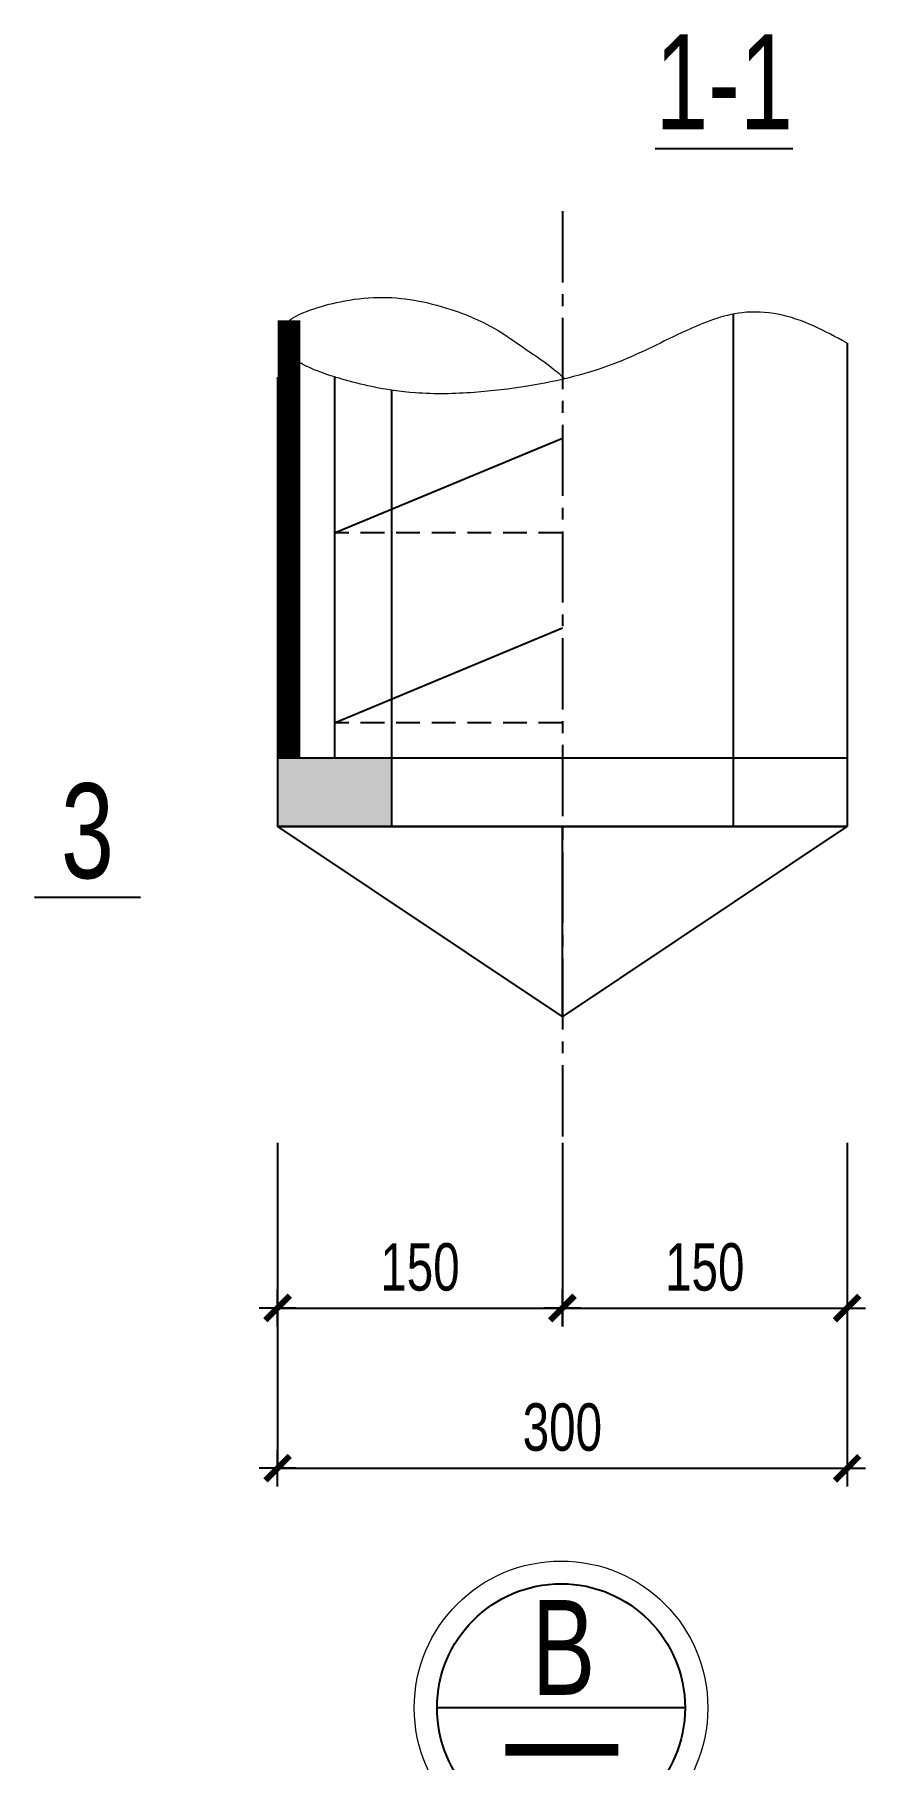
# Model space of a CAD drawing. Header units: millimetres. Extents: x -121190 to 167528, y -50070 to 22631.
# Drawn here: x 16084 to 20461, y 817 to 9907 of the extents above; entities that cross this region are included whole.
import ezdxf
from ezdxf.enums import TextEntityAlignment as Align

# ---------------------------------------------------------------- set-up
doc = ezdxf.new("R2010")
doc.units = ezdxf.units.MM
doc.header["$MEASUREMENT"] = 0
doc.linetypes.add('CENTER2', pattern=[1.125, 0.75, -0.125, 0.125, -0.125])
doc.linetypes.add('HIDDEN', pattern=[0.375, 0.25, -0.125])
doc.layers.get('DEFPOINTS').update_dxf_attribs({"color": 87})
for name, color, linetype in [('02.DIM', 8, 'Continuous'), ('04.HIDDEN', 8, 'HIDDEN'), ('05.STEEL', 4, 'Continuous'), ('06.TEXT', 2, 'Continuous'), ('10.HATCH', 9, 'Continuous'), ('CDC.01.AXIS', 160, 'CENTER2')]:
    doc.layers.add(name, color=color, linetype=linetype)
doc.layers.add('CDC_03.BORDER', color=3, linetype='Continuous', lineweight=25)
doc.layers.add('CDC_11.NOTE', color=8, linetype='Continuous', lineweight=18)
doc.styles.add('SMTEXT', font='3t-unicode.shx', dxfattribs={"width": 0.75})
doc.dimstyles.new('X10', dxfattribs={"dimtxt": 250, "dimasz": 0.8, "dimexe": 0, "dimexo": 0, "dimgap": 90, "dimtad": 1, "dimdec": 0, "dimlfac": 0.1, "dimzin": 13, "dimdsep": 46, "dimtxsty": 'SMTEXT', "dimblk1": 'CHEO', "dimblk2": 'CHEO', "dimsah": 1, "dimcen": 0, "dimclrd": 256, "dimclre": 256, "dimclrt": 2, "dimadec": 0, "dimazin": 0, "dimtfac": 1, "dimtdec": 0, "dimtix": 1, "dimtmove": 2, "dimatfit": 3, "dimldrblk": 'CHEO', "dimfxl": 1, "dimtolj": 1, "dimtzin": 13, "dimarcsym": 0})

# ---------------------------------------------------------------- blocks, each defined once
blk = doc.blocks.new('CHEO')
at = {"layer": '02.DIM'}
for points in [[(0, 121), (0, -121)], [(-121, 0), (121, 0)]]:
    blk.add_lwpolyline(points, dxfattribs=at)
at = {"layer": '02.DIM', "const_width": 40}
blk.add_lwpolyline([(80, 80), (-80, -81)], dxfattribs=at)
blk = doc.blocks.new('*D98')
at = {"layer": '02.DIM', "lineweight": -2, "transparency": 16777216}
for p, q in [((17364.1, 4067.1), (17364.1, 3196.2)), ((18864.1, 4067.1), (18864.1, 3196.2)), ((17364.9, 3196.2), (18863.3, 3196.2))]:
    blk.add_line(p, q, dxfattribs=at)
at = {"layer": 'DEFPOINTS', "color": 0, "transparency": 16777216}
for p in [(17364.1, 4067.1), (18864.1, 4067.1), (18864.1, 3196.2)]:
    blk.add_point(p, dxfattribs=at)
at = {"layer": '02.DIM', "lineweight": -2, "transparency": 16777216, "xscale": 0.8, "yscale": 0.8, "zscale": 0.8, "rotation": 180}
blk.add_blockref('CHEO', (17364.1, 3196.2), dxfattribs=at)
at = {"layer": '02.DIM', "lineweight": -2, "transparency": 16777216, "xscale": 0.8, "yscale": 0.8, "zscale": 0.8}
blk.add_blockref('CHEO', (18864.1, 3196.2), dxfattribs=at)
at = {"layer": '02.DIM', "color": 2, "transparency": 16777216, "insert": (18114.1, 3411.2), "char_height": 250, "attachment_point": 5, "style": 'SMTEXT'}
blk.add_mtext('\\A1;150', dxfattribs=at)
blk = doc.blocks.new('*D99')
at = {"layer": '02.DIM', "lineweight": -2, "transparency": 16777216}
for p, q in [((18864.1, 4067.1), (18864.1, 3196.2)), ((20364.1, 4067.1), (20364.1, 3196.2)), ((18864.9, 3196.2), (20363.3, 3196.2))]:
    blk.add_line(p, q, dxfattribs=at)
at = {"layer": 'DEFPOINTS', "color": 0, "transparency": 16777216}
for p in [(18864.1, 4067.1), (20364.1, 4067.1), (20364.1, 3196.2)]:
    blk.add_point(p, dxfattribs=at)
at = {"layer": '02.DIM', "lineweight": -2, "transparency": 16777216, "xscale": 0.8, "yscale": 0.8, "zscale": 0.8, "rotation": 180}
blk.add_blockref('CHEO', (18864.1, 3196.2), dxfattribs=at)
at = {"layer": '02.DIM', "lineweight": -2, "transparency": 16777216, "xscale": 0.8, "yscale": 0.8, "zscale": 0.8}
blk.add_blockref('CHEO', (20364.1, 3196.2), dxfattribs=at)
at = {"layer": '02.DIM', "color": 2, "transparency": 16777216, "insert": (19614.1, 3411.2), "char_height": 250, "attachment_point": 5, "style": 'SMTEXT'}
blk.add_mtext('\\A1;150', dxfattribs=at)
blk = doc.blocks.new('*D100')
at = {"layer": '02.DIM', "lineweight": -2, "transparency": 16777216}
for p, q in [((17364.1, 4067.1), (17364.1, 2352.2)), ((20364.1, 4067.1), (20364.1, 2352.2)), ((17364.9, 2352.2), (20363.3, 2352.2))]:
    blk.add_line(p, q, dxfattribs=at)
at = {"layer": 'DEFPOINTS', "color": 0, "transparency": 16777216}
for p in [(17364.1, 4067.1), (20364.1, 4067.1), (20364.1, 2352.2)]:
    blk.add_point(p, dxfattribs=at)
at = {"layer": '02.DIM', "lineweight": -2, "transparency": 16777216, "xscale": 0.8, "yscale": 0.8, "zscale": 0.8, "rotation": 180}
blk.add_blockref('CHEO', (17364.1, 2352.2), dxfattribs=at)
at = {"layer": '02.DIM', "lineweight": -2, "transparency": 16777216, "xscale": 0.8, "yscale": 0.8, "zscale": 0.8}
blk.add_blockref('CHEO', (20364.1, 2352.2), dxfattribs=at)
at = {"layer": '02.DIM', "color": 2, "transparency": 16777216, "insert": (18864.1, 2567.2), "char_height": 250, "attachment_point": 5, "style": 'SMTEXT'}
blk.add_mtext('\\A1;300', dxfattribs=at)

msp = doc.modelspace()

# ---------------------------------------------------------------- hatches: boundary and pattern name
at = {"layer": '10.HATCH'}
msp.add_hatch(color=256, dxfattribs=at).paths.add_polyline_path([(17964.1, 6094.1), (17364.1, 6094.1), (17364.1, 5734.1), (17964.1, 5734.1)])

# ---------------------------------------------------------------- linework, layer by layer
at = {"layer": '04.HIDDEN', "ltscale": 500}
for p, q in [((18864.1, 7280.5), (17664.1, 7280.5)), ((18864.1, 6280.5), (17664.1, 6280.5))]:
    msp.add_line(p, q, dxfattribs=at)
at = {"layer": '05.STEEL'}
for p, q in [((17664.1, 8104.1), (17664.1, 6094.1)), ((17664.1, 7280.5), (18864.1, 7780.5)), ((17664.1, 6280.5), (18864.1, 6780.5))]:
    msp.add_line(p, q, dxfattribs=at)
at = {"layer": 'CDC.01.AXIS', "ltscale": 500}
msp.add_line((18864.1, 8975.8), (18864.1, 4067.1), dxfattribs=at)
at = {"layer": 'CDC_03.BORDER'}
for p, q in [((19764.1, 8433.3), (19764.1, 5734.1)), ((20364.1, 8280.5), (20364.1, 5734.1)), ((17364.1, 8100.7), (17364.1, 5734.1)), ((17964.1, 8034.2), (17964.1, 5734.1)), ((20364.1, 6094.1), (17364.1, 6094.1)), ((20364.1, 5734.1), (17364.1, 5734.1)), ((17364.1, 5734.1), (20364.1, 5734.1)), ((17364.1, 5734.1), (20364.1, 5734.1)), ((17364.1, 5734.1), (18864.1, 4730.6)), ((18864.1, 4730.6), (18864.1, 5734.1)), ((18864.1, 4730.6), (20364.1, 5734.1)), ((19510.4, 1089.8), (18203.9, 1089.8))]:
    msp.add_line(p, q, dxfattribs=at)
at = {"layer": 'CDC_03.BORDER', "const_width": 61.7}
msp.add_lwpolyline([(18563, 868.4), (19159.6, 868.4)], dxfattribs=at)
at = {"layer": 'CDC_03.BORDER'}
msp.add_circle((18857.2, 1089.8), 653.3, dxfattribs=at)
at = {"layer": 'CDC_11.NOTE', "color": 4, "const_width": 120}
msp.add_lwpolyline([(17424.1, 6094.1), (17424.1, 8399.9)], dxfattribs=at)
at = {"layer": 'CDC_11.NOTE'}
msp.add_circle((18857.2, 1089.8), 773.3, dxfattribs=at)
msp.add_spline([(20364.1, 8280.5), (19999.9, 8432.7), (19810.9, 8440.6), (19513.9, 8344.8), (19158.8, 8180.2), (18679.6, 8053.5), (18400.4, 8020.7), (18089.2, 8018.5), (17859.9, 8051.4), (17702.2, 8091), (17586.4, 8129), (17472.8, 8182), (17416.4, 8223.5), (17390.8, 8253.8), (17373.5, 8288.8), (17369.7, 8306.6), (17392, 8365.3), (17537.5, 8455.4), (17694.3, 8498.7), (17893, 8521.6), (18271.9, 8459.9), (18525.1, 8346.9), (18680.6, 8242.5), (18794.2, 8162.4), (18877.4, 8093.2)], degree=3, dxfattribs=at)

# ---------------------------------------------------------------- texts
at = {"layer": '06.TEXT', "linetype": 'ByBlock', "style": 'SMTEXT', "width": 0.75}
for s, p in [('%%U1-1', (19715.8, 9656.8)), ('%%U 3 ', (16362.3, 5711.2)), ('B', (18870.2, 1408))]:
    msp.add_text(s, height=500, dxfattribs=at).set_placement(p, align=Align.MIDDLE)

# ---------------------------------------------------------------- dimensions: what is measured, and where the dimension line sits
at = {"layer": '02.DIM'}
for base, p1, p2, picture, middle in [((18864.1, 3196.2), (17364.1, 4067.1), (18864.1, 4067.1), '*D98', (18114.1, 3411.2)), ((20364.1, 2352.2), (17364.1, 4067.1), (20364.1, 4067.1), '*D100', (18864.1, 2567.2)), ((20364.1, 3196.2), (18864.1, 4067.1), (20364.1, 4067.1), '*D99', (19614.1, 3411.2))]:
    dim = msp.add_linear_dim(base=base, p1=p1, p2=p2, dimstyle='X10', dxfattribs=at)
    dim.commit()
    dim.dimension.update_dxf_attribs({"geometry": picture, "text_midpoint": middle})

doc.saveas('drawing.dxf')
